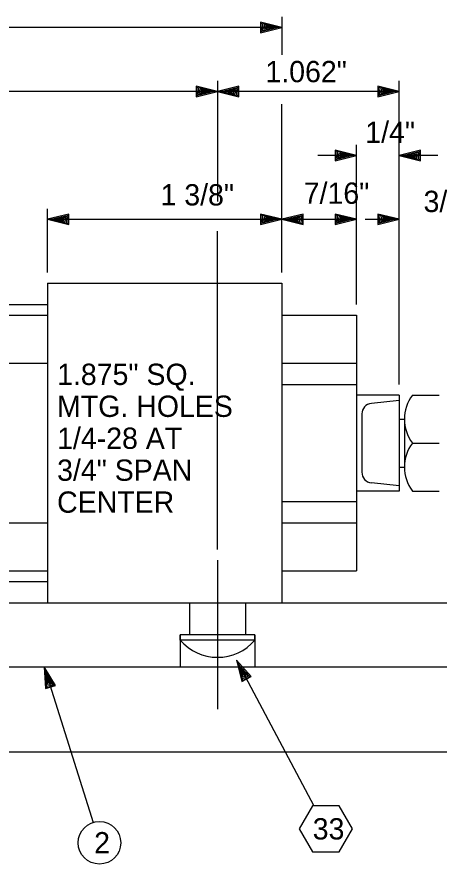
# Model space of a CAD drawing. Extents: x 0 to 34, y -1.5 to 22.
# Drawn here: x 16.442 to 18.919, y 6.861 to 11.832 of the extents above; entities that cross this region are included whole.
import ezdxf

# ---------------------------------------------------------------- set-up
doc = ezdxf.new("R2010")
doc.units = 0
for name, color, linetype in [('Level 10', 7, 'Continuous'), ('Level 2', 7, 'Continuous'), ('Level 4', 7, 'Continuous'), ('Level 6', 7, 'Continuous'), ('Level 8', 7, 'Continuous')]:
    doc.layers.add(name, color=color, linetype=linetype)

msp = doc.modelspace()

# ---------------------------------------------------------------- linework, layer by layer
at = {"layer": 'Level 10'}
for p, q in [((17.9966, 11.832), (17.9966, 11.6096)), ((17.9966, 11.7695), (17.8716, 11.8005)), ((17.8716, 11.8005), (17.8716, 11.7385)), ((17.9966, 11.7695), (17.8736, 11.7935)), ((17.8736, 11.7935), (17.8736, 11.7465)), ((17.8836, 11.7915), (17.8806, 11.7525)), ((17.9746, 11.7715), (17.8836, 11.7915)), ((17.8936, 11.7835), (17.8886, 11.7615)), ((17.9566, 11.7725), (17.8936, 11.7835)), ((17.9966, 11.7695), (12.1846, 11.7695)), ((17.8716, 11.7385), (17.9966, 11.7695)), ((17.8736, 11.7465), (17.9746, 11.7715)), ((17.8806, 11.7525), (17.9566, 11.7725)), ((17.8886, 11.7615), (17.9356, 11.7715)), ((17.9356, 11.7715), (17.9006, 11.7765)), ((17.9006, 11.7765), (17.9006, 11.7665)), ((17.9006, 11.7665), (17.9246, 11.7725)), ((17.6186, 11.457), (17.6186, 10.7489)), ((18.6841, 9.6753), (18.6841, 11.457)), ((17.6186, 11.3945), (12.4361, 11.3945)), ((17.6186, 11.3945), (17.4936, 11.4255)), ((17.4936, 11.4255), (17.4936, 11.3635)), ((17.4936, 11.3635), (17.6186, 11.3945)), ((17.6186, 11.3945), (17.4956, 11.4185)), ((17.4956, 11.4185), (17.4956, 11.3715)), ((17.4956, 11.3715), (17.5966, 11.3965)), ((17.5056, 11.4165), (17.5026, 11.3775)), ((17.5026, 11.3775), (17.5786, 11.3975)), ((17.5966, 11.3965), (17.5056, 11.4165)), ((17.5156, 11.4085), (17.5106, 11.3865)), ((17.5106, 11.3865), (17.5576, 11.3965)), ((17.5786, 11.3975), (17.5156, 11.4085)), ((17.5576, 11.3965), (17.5226, 11.4015)), ((17.5226, 11.4015), (17.5226, 11.3915)), ((17.5226, 11.3915), (17.5466, 11.3975)), ((17.7436, 11.4255), (17.6186, 11.3945)), ((18.6841, 11.3945), (17.6186, 11.3945)), ((17.6186, 11.3945), (17.7436, 11.3635)), ((17.6186, 11.3945), (17.7416, 11.3705)), ((17.7416, 11.4175), (17.6406, 11.3925)), ((17.6406, 11.3925), (17.7316, 11.3725)), ((17.7346, 11.4115), (17.6586, 11.3915)), ((17.6586, 11.3915), (17.7216, 11.3805)), ((17.7266, 11.4025), (17.6796, 11.3925)), ((17.6796, 11.3925), (17.7146, 11.3875)), ((17.7146, 11.3975), (17.6906, 11.3915)), ((17.7146, 11.3875), (17.7146, 11.3975)), ((17.7216, 11.3805), (17.7266, 11.4025)), ((17.7316, 11.3725), (17.7346, 11.4115)), ((17.7416, 11.3705), (17.7416, 11.4175)), ((17.7436, 11.3635), (17.7436, 11.4255)), ((18.6841, 11.3945), (18.5591, 11.4255)), ((18.5591, 11.4255), (18.5591, 11.3635)), ((18.5591, 11.3635), (18.6841, 11.3945)), ((18.6841, 11.3945), (18.5611, 11.4185)), ((18.5611, 11.4185), (18.5611, 11.3715)), ((18.5611, 11.3715), (18.6621, 11.3965)), ((18.5711, 11.4165), (18.5681, 11.3775)), ((18.5681, 11.3775), (18.6441, 11.3975)), ((18.6621, 11.3965), (18.5711, 11.4165)), ((18.5811, 11.4085), (18.5761, 11.3865)), ((18.5761, 11.3865), (18.6231, 11.3965)), ((18.6441, 11.3975), (18.5811, 11.4085)), ((18.6231, 11.3965), (18.5881, 11.4015)), ((18.5881, 11.4015), (18.5881, 11.3915)), ((18.5881, 11.3915), (18.6121, 11.3975)), ((17.9966, 10.332), (17.9966, 11.3194)), ((18.4341, 11.0195), (18.3091, 11.0505)), ((18.3091, 11.0505), (18.3091, 10.9885)), ((18.4341, 11.0195), (18.3111, 11.0435)), ((18.3111, 11.0435), (18.3111, 10.9965)), ((18.3211, 11.0415), (18.3181, 11.0025)), ((18.4121, 11.0215), (18.3211, 11.0415)), ((18.4341, 10.1445), (18.4341, 11.082)), ((18.8091, 11.0505), (18.6841, 11.0195)), ((18.8071, 11.0425), (18.7061, 11.0175)), ((18.8001, 11.0365), (18.7241, 11.0165)), ((18.7971, 10.9975), (18.8001, 11.0365)), ((18.8071, 10.9955), (18.8071, 11.0425)), ((18.8091, 10.9885), (18.8091, 11.0505)), ((18.4341, 11.0195), (18.207, 11.0195)), ((18.3091, 10.9885), (18.4341, 11.0195)), ((18.3111, 10.9965), (18.4121, 11.0215)), ((18.3181, 11.0025), (18.3941, 11.0225)), ((18.3311, 11.0335), (18.3261, 11.0115)), ((18.3261, 11.0115), (18.3731, 11.0215)), ((18.3941, 11.0225), (18.3311, 11.0335)), ((18.3731, 11.0215), (18.3381, 11.0265)), ((18.3381, 11.0265), (18.3381, 11.0165)), ((18.3381, 11.0165), (18.3621, 11.0225)), ((18.9123, 11.0195), (18.6841, 11.0195)), ((18.6841, 11.0195), (18.8091, 10.9885)), ((18.6841, 11.0195), (18.8071, 10.9955)), ((18.7061, 11.0175), (18.7971, 10.9975)), ((18.7241, 11.0165), (18.7871, 11.0055)), ((18.7921, 11.0275), (18.7451, 11.0175)), ((18.7451, 11.0175), (18.7801, 11.0125)), ((18.7801, 11.0225), (18.7561, 11.0165)), ((18.7801, 11.0125), (18.7801, 11.0225)), ((18.7871, 11.0055), (18.7921, 11.0275)), ((16.6216, 10.332), (16.6216, 10.707)), ((16.7466, 10.6755), (16.6216, 10.6445)), ((16.6216, 10.6445), (17.9966, 10.6445)), ((16.6216, 10.6445), (16.7466, 10.6135)), ((16.6216, 10.6445), (16.7446, 10.6205)), ((16.7446, 10.6675), (16.6436, 10.6425)), ((16.6436, 10.6425), (16.7346, 10.6225)), ((16.7376, 10.6615), (16.6616, 10.6415)), ((16.6616, 10.6415), (16.7246, 10.6305)), ((16.7296, 10.6525), (16.6826, 10.6425)), ((16.6826, 10.6425), (16.7176, 10.6375)), ((16.7176, 10.6475), (16.6936, 10.6415)), ((16.7176, 10.6375), (16.7176, 10.6475)), ((16.7246, 10.6305), (16.7296, 10.6525)), ((16.7346, 10.6225), (16.7376, 10.6615)), ((16.7446, 10.6205), (16.7446, 10.6675)), ((16.7466, 10.6135), (16.7466, 10.6755)), ((17.9966, 10.6445), (17.8716, 10.6755)), ((17.8716, 10.6755), (17.8716, 10.6135)), ((17.8716, 10.6135), (17.9966, 10.6445)), ((17.9966, 10.6445), (17.8736, 10.6685)), ((17.8736, 10.6685), (17.8736, 10.6215)), ((17.8736, 10.6215), (17.9746, 10.6465)), ((17.8836, 10.6665), (17.8806, 10.6275)), ((17.8806, 10.6275), (17.9566, 10.6475)), ((17.9746, 10.6465), (17.8836, 10.6665)), ((17.8936, 10.6585), (17.8886, 10.6365)), ((17.8886, 10.6365), (17.9356, 10.6465)), ((17.9566, 10.6475), (17.8936, 10.6585)), ((17.9356, 10.6465), (17.9006, 10.6515)), ((17.9006, 10.6515), (17.9006, 10.6415)), ((17.9006, 10.6415), (17.9246, 10.6475)), ((18.1216, 10.6755), (17.9966, 10.6445)), ((17.9966, 10.6445), (18.4341, 10.6445)), ((17.9966, 10.6445), (18.1216, 10.6135)), ((17.9966, 10.6445), (18.1196, 10.6205)), ((18.1196, 10.6675), (18.0186, 10.6425)), ((18.0186, 10.6425), (18.1096, 10.6225)), ((18.1126, 10.6615), (18.0366, 10.6415)), ((18.0366, 10.6415), (18.0996, 10.6305)), ((18.1046, 10.6525), (18.0576, 10.6425)), ((18.0576, 10.6425), (18.0926, 10.6375)), ((18.0926, 10.6475), (18.0686, 10.6415)), ((18.0926, 10.6375), (18.0926, 10.6475)), ((18.0996, 10.6305), (18.1046, 10.6525)), ((18.1096, 10.6225), (18.1126, 10.6615)), ((18.1196, 10.6205), (18.1196, 10.6675)), ((18.1216, 10.6135), (18.1216, 10.6755)), ((18.4341, 10.6445), (18.3091, 10.6755)), ((18.3091, 10.6755), (18.3091, 10.6135)), ((18.3091, 10.6135), (18.4341, 10.6445)), ((18.4341, 10.6445), (18.3111, 10.6685)), ((18.3111, 10.6685), (18.3111, 10.6215)), ((18.3111, 10.6215), (18.4121, 10.6465)), ((18.3211, 10.6665), (18.3181, 10.6275)), ((18.3181, 10.6275), (18.3941, 10.6475)), ((18.4121, 10.6465), (18.3211, 10.6665)), ((18.3311, 10.6585), (18.3261, 10.6365)), ((18.3261, 10.6365), (18.3731, 10.6465)), ((18.3941, 10.6475), (18.3311, 10.6585)), ((18.3731, 10.6465), (18.3381, 10.6515)), ((18.3381, 10.6515), (18.3381, 10.6415)), ((18.3381, 10.6415), (18.3621, 10.6475)), ((18.4851, 10.6445), (18.6841, 10.6445)), ((18.6841, 10.6445), (18.5591, 10.6755)), ((18.5591, 10.6755), (18.5591, 10.6135)), ((18.5591, 10.6135), (18.6841, 10.6445)), ((18.6841, 10.6445), (18.5611, 10.6685)), ((18.5611, 10.6685), (18.5611, 10.6215)), ((18.5611, 10.6215), (18.6621, 10.6465)), ((18.5711, 10.6665), (18.5681, 10.6275)), ((18.5681, 10.6275), (18.6441, 10.6475)), ((18.6621, 10.6465), (18.5711, 10.6665)), ((18.5811, 10.6585), (18.5761, 10.6365)), ((18.5761, 10.6365), (18.6231, 10.6465)), ((18.6441, 10.6475), (18.5811, 10.6585)), ((18.6231, 10.6465), (18.5881, 10.6515)), ((18.5881, 10.6515), (18.5881, 10.6415)), ((18.5881, 10.6415), (18.6121, 10.6475)), ((17.6186, 8.707), (17.6186, 10.5742)), ((17.7296, 8.0575), (18.1831, 7.2033)), ((17.7296, 8.0575), (17.7609, 7.9326)), ((17.8156, 7.9616), (17.7296, 8.0575)), ((17.7296, 8.0575), (17.7661, 7.9376)), ((16.6014, 8.0195), (16.8887, 7.1057)), ((16.6014, 8.0195), (16.6094, 7.8909)), ((16.6685, 7.9096), (16.6014, 8.0195)), ((16.6014, 8.0195), (16.6154, 7.8949)), ((17.8076, 7.9596), (17.7382, 8.0371)), ((17.7382, 8.0371), (17.7632, 7.9474)), ((17.7991, 7.963), (17.7458, 8.0207)), ((17.7458, 8.0207), (17.7656, 7.9599)), ((17.7873, 7.9659), (17.7564, 8.0027)), ((17.7564, 8.0027), (17.7684, 7.9694)), ((16.6603, 7.9091), (16.6061, 7.9979)), ((16.6061, 7.9979), (16.6143, 7.9051)), ((16.6524, 7.9139), (16.6106, 7.9804)), ((16.6106, 7.9804), (16.619, 7.9171)), ((16.6414, 7.9189), (16.6178, 7.9607)), ((16.6178, 7.9607), (16.6236, 7.9258)), ((17.7773, 7.9741), (17.7608, 7.9925)), ((17.7609, 7.9326), (17.8156, 7.9616)), ((17.7632, 7.9474), (17.7991, 7.963)), ((17.7656, 7.9599), (17.7873, 7.9659)), ((17.7661, 7.9376), (17.8076, 7.9596)), ((17.7684, 7.9694), (17.7773, 7.9741)), ((16.6094, 7.8909), (16.6685, 7.9096)), ((16.6143, 7.9051), (16.6524, 7.9139)), ((16.6154, 7.8949), (16.6603, 7.9091)), ((16.619, 7.9171), (16.6414, 7.9189)), ((16.6331, 7.9288), (16.6202, 7.9499)), ((16.6236, 7.9258), (16.6331, 7.9288))]:
    msp.add_line(p, q, dxfattribs=at)
msp.add_lwpolyline([(18.1768, 6.9327), (18.3331, 6.9327), (18.4112, 7.068), (18.3331, 7.2033), (18.1768, 7.2033), (18.0987, 7.068)], close=True, dxfattribs=at)
msp.add_circle((16.9262, 6.9864), 0.125, dxfattribs=at)
at = {"layer": 'Level 2'}
for p, q in [((17.6186, 8.6445), (17.6186, 7.7695)), ((11.4371, 8.3945), (24.7491, 8.3945)), ((17.4551, 8.3945), (17.4551, 8.2065)), ((17.7831, 8.3945), (17.7831, 8.2065)), ((17.4001, 8.2065), (17.4001, 8.0195)), ((17.8381, 8.2065), (17.8381, 8.0195)), ((11.4371, 8.0195), (24.7491, 8.0195)), ((12.4361, 8.0195), (28.0561, 8.0195)), ((12.4361, 7.5195), (26.5921, 7.5195))]:
    msp.add_line(p, q, dxfattribs=at)
at = {"layer": 'Level 4'}
for p, q in [((16.6216, 10.2695), (17.9966, 10.2695)), ((16.6216, 10.2695), (16.6216, 8.3945)), ((17.9966, 10.2695), (17.9966, 8.3945)), ((12.8726, 10.1445), (16.6216, 10.1445)), ((12.8726, 10.082), (16.6216, 10.082)), ((17.9966, 10.082), (18.4341, 10.082)), ((18.4341, 10.082), (18.4341, 8.582)), ((12.8726, 9.8008), (16.6216, 9.8008)), ((17.9966, 9.8008), (18.4341, 9.8008)), ((17.9966, 9.6758), (18.4341, 9.6758)), ((18.6841, 9.6128), (18.4341, 9.6128)), ((18.6841, 9.6128), (18.6841, 9.0503)), ((18.7623, 9.6128), (18.9185, 9.6128)), ((18.6841, 9.5815), (18.5213, 9.5646)), ((18.4654, 9.5024), (18.4654, 9.1606)), ((18.6841, 9.4721), (18.7154, 9.4721)), ((18.7154, 9.4721), (18.7154, 9.1909)), ((18.7623, 9.3315), (18.9185, 9.3315)), ((18.6841, 9.1909), (18.7154, 9.1909)), ((18.6841, 9.0815), (18.5214, 9.0984)), ((18.6841, 9.0503), (18.4341, 9.0503)), ((18.7623, 9.0503), (18.9185, 9.0503)), ((17.9966, 8.9883), (18.4341, 8.9883)), ((12.8726, 8.8633), (16.6216, 8.8633)), ((17.9966, 8.8633), (18.4341, 8.8633)), ((12.8726, 8.582), (16.6216, 8.582)), ((17.9966, 8.582), (18.4341, 8.582)), ((12.8726, 8.5195), (16.6216, 8.5195))]:
    msp.add_line(p, q, dxfattribs=at)
for centre, radius, start, end in [((18.9498, 9.4721), 0.2344, 143.1301, 216.8699), ((18.5279, 9.5024), 0.0625, 96.0216, 180), ((18.9498, 9.1909), 0.2344, 143.1301, 216.8699), ((18.5279, 9.1606), 0.0625, 180, 264.004)]:
    msp.add_arc(centre, radius, start, end, dxfattribs=at)
at = {"layer": 'Level 6'}
for p, q in [((17.8371, 8.2065), (17.4001, 8.2065)), ((17.4006, 8.1755), (17.4006, 8.2065)), ((17.8376, 8.1755), (17.8376, 8.2065)), ((17.8376, 8.1755), (17.4006, 8.1755))]:
    msp.add_line(p, q, dxfattribs=at)
at = {"layer": 'Level 8'}
msp.add_arc((17.6191, 8.3613), 0.2868, 220.383, 319.617, dxfattribs=at)

# ---------------------------------------------------------------- texts
at = {"layer": 'Level 10'}
for s, p in [('1.062"', (17.8999, 11.449)), ('1/4"', (18.4859, 11.0933)), ('1 3/8"', (17.2847, 10.7258)), ('7/16"', (18.1246, 10.7355)), ('3/8"', (18.8276, 10.6871)), ('1.875" SQ.', (16.6779, 9.6725)), ('MTG. HOLES', (16.6779, 9.4851)), ('1/4-28 AT', (16.6779, 9.2976)), ('3/4" SPAN', (16.6779, 9.1102)), ('CENTER', (16.6779, 8.9228)), ('33', (18.1774, 7.0056)), ('2', (16.8952, 6.924))]:
    msp.add_text(s, height=0.125, dxfattribs=at).set_placement(p)

doc.saveas('drawing.dxf')
